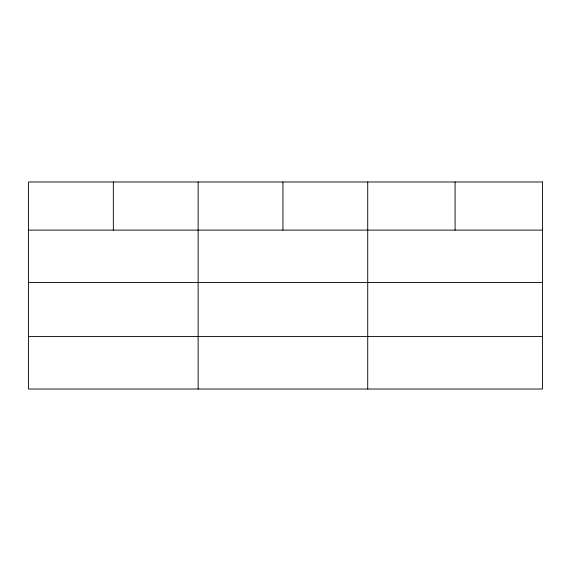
<?xml version="1.0" encoding="UTF-8"?>
<svg xmlns="http://www.w3.org/2000/svg" width="571" height="571" viewBox="0 0 571 571"><rect width="100%" height="100%" fill="white"/><g stroke="black" fill="none" stroke-linecap="round" stroke-linejoin="round"><path stroke-width="0.86" d="M28.55 230.113L542.45 230.113M28.55 282.552L542.45 282.552M28.55 336.583L542.45 336.583M455.087 181.978L455.087 230.113M367.724 181.978L367.724 389.022M282.93 181.978L282.93 230.113M198.137 181.978L198.137 389.022M113.344 181.978L113.344 230.113M542.45 181.978L28.55 181.978L28.55 389.022L542.45 389.022L542.45 181.978"/></g></svg>
